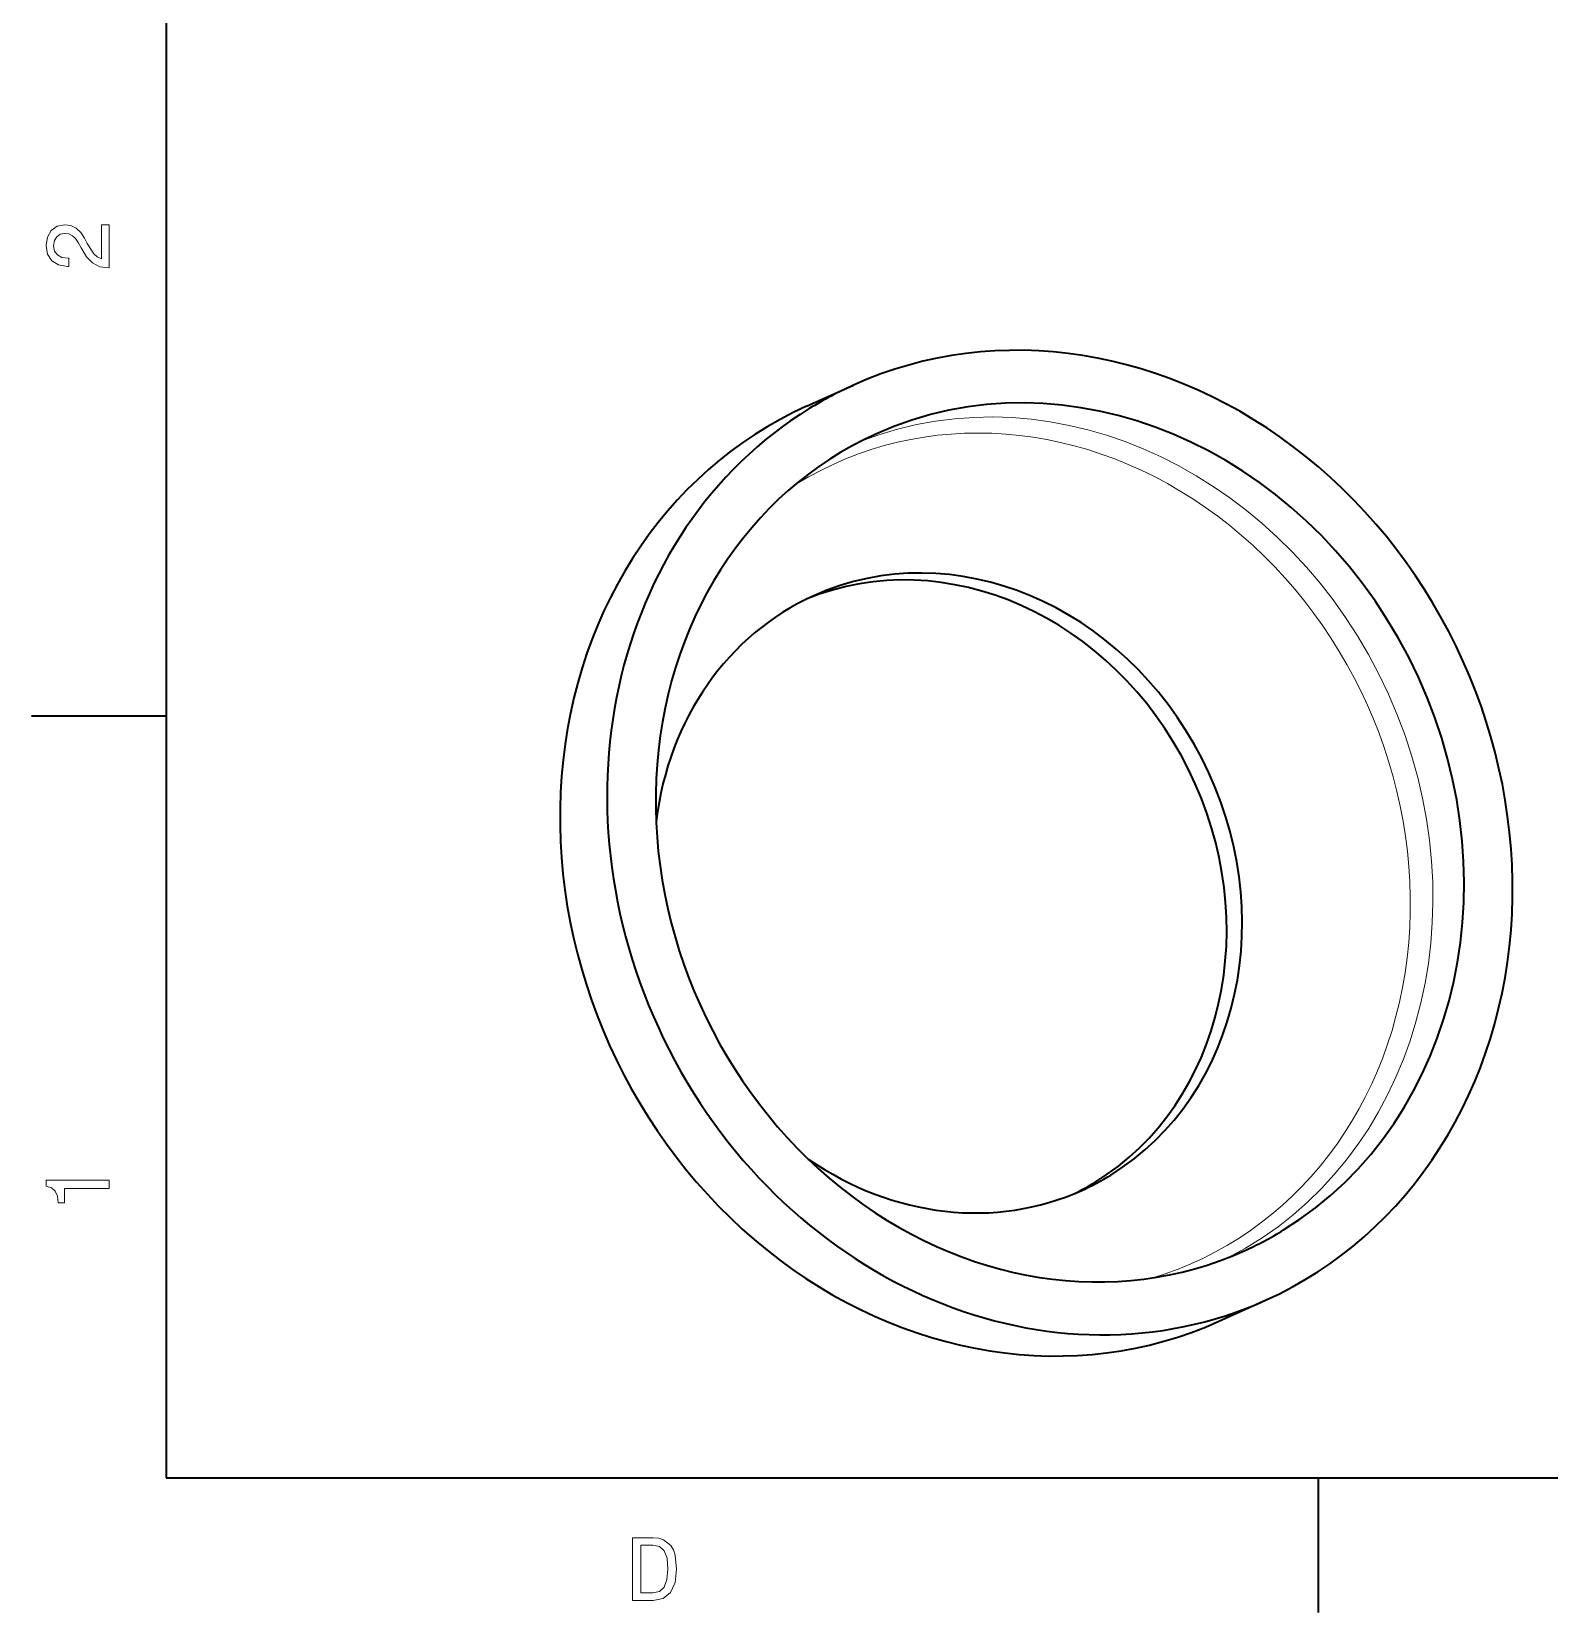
# Model space of a CAD drawing. Extents: x 0 to 297, y 0 to 210.
# Drawn here: x 2.5 to 87.2, y 2.5 to 90.7 of the extents above; entities that cross this region are included whole.
import ezdxf

# ---------------------------------------------------------------- set-up
doc = ezdxf.new("R2010")
doc.units = 0

msp = doc.modelspace()

# ---------------------------------------------------------------- linework, layer by layer
at = {"color": 7, "lineweight": 35}
for p, q in [((10, 200), (10, 10)), ((10, 10), (287, 10))]:
    msp.add_line(p, q, dxfattribs=at)
at = {"color": 7, "lineweight": 35, "ltscale": 0.072198}
for p, q in [((45.741371, 69.793549), (48.374092, 70.980522)), ((68.759758, 18.74305), (71.392479, 19.930019))]:
    msp.add_line(p, q, dxfattribs=at)
at = {"color": 7, "lineweight": 35, "ltscale": 0.1875}
for p, q in [((10, 52.5), (2.5, 52.5)), ((74.300003, 10), (74.300003, 2.5))]:
    msp.add_line(p, q, dxfattribs=at)
at = {"color": 7, "lineweight": 13}
for points in [[(6.833213, 77.519447), (6.833213, 79.925072), (6.399496, 79.925072), (6.399496, 78.023773), (6.162464, 78.129684), (5.965778, 78.311241), (5.607709, 78.871033), (5.456412, 79.168587), (5.239553, 79.501442), (4.987392, 79.738472), (4.689842, 79.874641), (4.351945, 79.925072), (3.928314, 79.839333), (3.595461, 79.602303), (3.383646, 79.239189), (3.307997, 78.770172), (3.393732, 78.286018), (3.630764, 77.91787), (4.009006, 77.680832), (4.508286, 77.600143), (4.578891, 77.600143), (4.578891, 78.059074), (4.538545, 78.059074), (4.195605, 78.104462), (3.943444, 78.240631), (3.782061, 78.457489), (3.726585, 78.744957), (3.777017, 79.03746), (3.903098, 79.254318), (4.099784, 79.395531), (4.346902, 79.445961), (4.578891, 79.41066), (4.775577, 79.314842), (4.947046, 79.153458), (5.098343, 78.931557), (5.259727, 78.634003), (5.572406, 78.139771), (5.90526, 77.791786), (6.308718, 77.585014), (6.818084, 77.519447)], [(6.833213, 26.159222), (6.833213, 26.618156), (3.307997, 26.618156), (3.307997, 26.275217), (3.615634, 26.184439), (3.822406, 26.002882), (3.943444, 25.725506), (3.98379, 25.34222), (4.341859, 25.34222), (4.341859, 26.159222)], [(37.194958, 6.666787), (36.029972, 6.666787), (36.029972, 3.166787), (37.194958, 3.166787), (37.744667, 3.277738), (38.153168, 3.615634), (38.405331, 4.165346), (38.496109, 4.916787), (38.415417, 5.683357), (38.314552, 5.985951), (38.173344, 6.228026), (37.764839, 6.555836), (37.497551, 6.636527)], [(37.159653, 6.248199), (37.542938, 6.17255), (37.805187, 5.940562), (37.961525, 5.527017), (38.011959, 4.916787), (37.956482, 4.326729), (37.800144, 3.913184), (37.532852, 3.666066), (37.159653, 3.585375), (36.498989, 3.585375), (36.498989, 6.248199)]]:
    msp.add_lwpolyline(points, close=True, dxfattribs=at)
at = {"color": 7, "lineweight": 35}
for centre, major_axis, start_param, end_param in [((59.883286, 45.455269), (11.508305, -25.525652), 0.000039481, 3.141632135), ((59.883286, 45.455269), (10.275272, -22.79076), 0.113610057, 3.141632135), ((59.883286, 45.455269), (11.508305, -25.525652), 3.141632135, 3.255202711), ((57.250565, 44.268303), (11.508305, -25.525652), 3.141632135, 6.283224789), ((59.883286, 45.455269), (11.508305, -25.525652), 3.255202711, 6.283224789), ((59.883286, 45.455269), (10.275272, -22.79076), 3.141632135, 6.283224789), ((53.63306, 42.637341), (7.4804, -16.591673), 0.113610057, 3.141632135), ((52.770962, 42.248661), (7.4804, -16.591673), 0.113610057, 3.112108055), ((53.63306, 42.637341), (7.4804, -16.591673), 3.141632135, 4.108751623), ((53.63306, 42.637341), (7.4804, -16.591673), 5.316127031, 6.283224789), ((52.770962, 42.248661), (7.4804, -16.591673), 0.029466524, 0.113610057), ((53.63306, 42.637341), (7.4804, -16.591673), 0.000039481, 0.113610057), ((59.883286, 45.455269), (10.275272, -22.79076), 0.000039481, 0.113610057)]:
    msp.add_ellipse(centre, major_axis=major_axis, ratio=0.881151, start_param=start_param, end_param=end_param, dxfattribs=at)
at = {"color": 7, "lineweight": 13}
for centre, major_axis, start_param, end_param in [((58.143154, 44.670727), (10.275272, -22.79076), 0.043320151, 3.098261474), ((57.39048, 44.331383), (10.044888, -22.279758), 6.163721199, 9.538388018), ((57.39048, 44.331383), (10.044888, -22.279758), 3.255202711, 3.261073994)]:
    msp.add_ellipse(centre, major_axis=major_axis, ratio=0.881151, start_param=start_param, end_param=end_param, dxfattribs=at)

doc.saveas('drawing.dxf')
